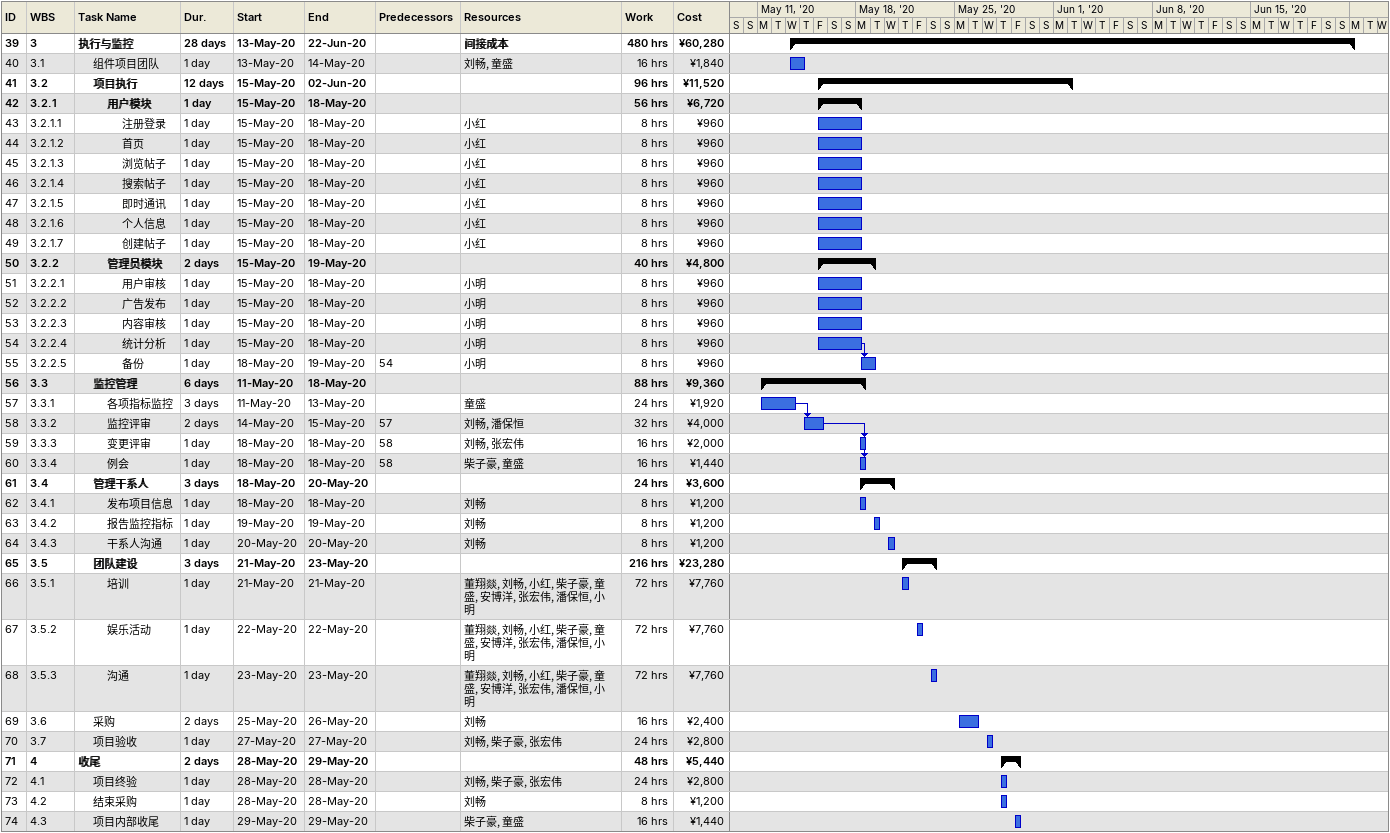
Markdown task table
| ID | WBS | Task | Duration | Start | Finish | Predecessors | Resources | Work (h) | Cost (¥) |
|---|---|---|---|---|---|---|---|---|---|
| 39 | 3 | **执行与监控** | 28d | 2020-05-13 | 2020-06-22 |  | 间接成本 | 480 | 60280 |
| 40 | 3.1 | 组件项目团队 | 1d | 2020-05-13 | 2020-05-14 |  | 刘畅, 童盛 | 16 | 1840 |
| 41 | 3.2 | **项目执行** | 12d | 2020-05-15 | 2020-06-02 |  |  | 96 | 11520 |
| 42 | 3.2.1 | **用户模块** | 1d | 2020-05-15 | 2020-05-18 |  |  | 56 | 6720 |
| 43 | 3.2.1.1 | 注册登录 | 1d | 2020-05-15 | 2020-05-18 |  | 小红 | 8 | 960 |
| 44 | 3.2.1.2 | 首页 | 1d | 2020-05-15 | 2020-05-18 |  | 小红 | 8 | 960 |
| 45 | 3.2.1.3 | 浏览帖子 | 1d | 2020-05-15 | 2020-05-18 |  | 小红 | 8 | 960 |
| 46 | 3.2.1.4 | 搜索帖子 | 1d | 2020-05-15 | 2020-05-18 |  | 小红 | 8 | 960 |
| 47 | 3.2.1.5 | 即时通讯 | 1d | 2020-05-15 | 2020-05-18 |  | 小红 | 8 | 960 |
| 48 | 3.2.1.6 | 个人信息 | 1d | 2020-05-15 | 2020-05-18 |  | 小红 | 8 | 960 |
| 49 | 3.2.1.7 | 创建帖子 | 1d | 2020-05-15 | 2020-05-18 |  | 小红 | 8 | 960 |
| 50 | 3.2.2 | **管理员模块** | 2d | 2020-05-15 | 2020-05-19 |  |  | 40 | 4800 |
| 51 | 3.2.2.1 | 用户审核 | 1d | 2020-05-15 | 2020-05-18 |  | 小明 | 8 | 960 |
| 52 | 3.2.2.2 | 广告发布 | 1d | 2020-05-15 | 2020-05-18 |  | 小明 | 8 | 960 |
| 53 | 3.2.2.3 | 内容审核 | 1d | 2020-05-15 | 2020-05-18 |  | 小明 | 8 | 960 |
| 54 | 3.2.2.4 | 统计分析 | 1d | 2020-05-15 | 2020-05-18 |  | 小明 | 8 | 960 |
| 55 | 3.2.2.5 | 备份 | 1d | 2020-05-18 | 2020-05-19 | 54 | 小明 | 8 | 960 |
| 56 | 3.3 | **监控管理** | 6d | 2020-05-11 | 2020-05-18 |  |  | 88 | 9360 |
| 57 | 3.3.1 | 各项指标监控 | 3d | 2020-05-11 | 2020-05-13 |  | 童盛 | 24 | 1920 |
| 58 | 3.3.2 | 监控评审 | 2d | 2020-05-14 | 2020-05-15 | 57 | 刘畅, 潘保恒 | 32 | 4000 |
| 59 | 3.3.3 | 变更评审 | 1d | 2020-05-18 | 2020-05-18 | 58 | 刘畅, 张宏伟 | 16 | 2000 |
| 60 | 3.3.4 | 例会 | 1d | 2020-05-18 | 2020-05-18 | 58 | 柴子豪, 童盛 | 16 | 1440 |
| 61 | 3.4 | **管理干系人** | 3d | 2020-05-18 | 2020-05-20 |  |  | 24 | 3600 |
| 62 | 3.4.1 | 发布项目信息 | 1d | 2020-05-18 | 2020-05-18 |  | 刘畅 | 8 | 1200 |
| 63 | 3.4.2 | 报告监控指标 | 1d | 2020-05-19 | 2020-05-19 |  | 刘畅 | 8 | 1200 |
| 64 | 3.4.3 | 干系人沟通 | 1d | 2020-05-20 | 2020-05-20 |  | 刘畅 | 8 | 1200 |
| 65 | 3.5 | **团队建设** | 3d | 2020-05-21 | 2020-05-23 |  |  | 216 | 23280 |
| 66 | 3.5.1 | 培训 | 1d | 2020-05-21 | 2020-05-21 |  | 董翔燚, 刘畅, 小红, 柴子豪, 童盛, 安博洋, 张宏伟, 潘保恒, 小明 | 72 | 7760 |
| 67 | 3.5.2 | 娱乐活动 | 1d | 2020-05-22 | 2020-05-22 |  | 董翔燚, 刘畅, 小红, 柴子豪, 童盛, 安博洋, 张宏伟, 潘保恒, 小明 | 72 | 7760 |
| 68 | 3.5.3 | 沟通 | 1d | 2020-05-23 | 2020-05-23 |  | 董翔燚, 刘畅, 小红, 柴子豪, 童盛, 安博洋, 张宏伟, 潘保恒, 小明 | 72 | 7760 |
| 69 | 3.6 | 采购 | 2d | 2020-05-25 | 2020-05-26 |  | 刘畅 | 16 | 2400 |
| 70 | 3.7 | 项目验收 | 1d | 2020-05-27 | 2020-05-27 |  | 刘畅, 柴子豪, 张宏伟 | 24 | 2800 |
| 71 | 4 | **收尾** | 2d | 2020-05-28 | 2020-05-29 |  |  | 48 | 5440 |
| 72 | 4.1 | 项目终验 | 1d | 2020-05-28 | 2020-05-28 |  | 刘畅, 柴子豪, 张宏伟 | 24 | 2800 |
| 73 | 4.2 | 结束采购 | 1d | 2020-05-28 | 2020-05-28 |  | 刘畅 | 8 | 1200 |
| 74 | 4.3 | 项目内部收尾 | 1d | 2020-05-29 | 2020-05-29 |  | 柴子豪, 童盛 | 16 | 1440 |
